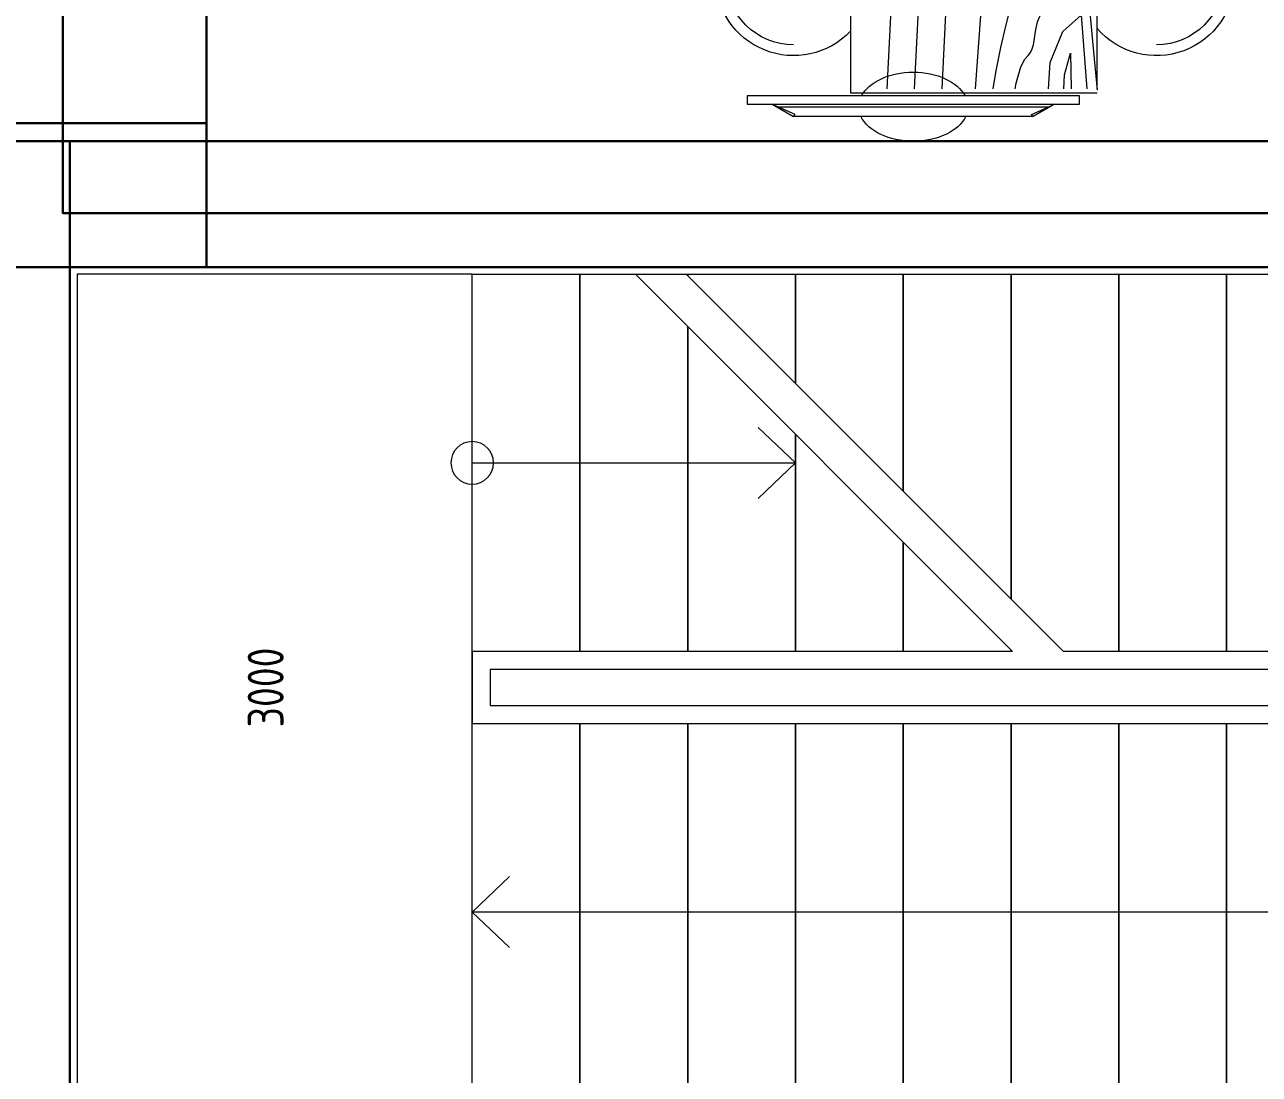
# Model space of a CAD drawing. Header units: millimetres. Extents: x 0 to 145404, y 0 to 194550.
# Drawn here: x 75770 to 79207, y 81850 to 84771 of the extents above; entities that cross this region are included whole.
import ezdxf

# ---------------------------------------------------------------- set-up
doc = ezdxf.new("R2010")
doc.units = ezdxf.units.MM
doc.linetypes.add('ELGO_LTYPE0', pattern=[0])
doc.linetypes.add('HIDDEN2', pattern=[0.1875, 0.125, -0.0625])
for name, color, linetype, lineweight in [('АР - Лестница', 152, 'Continuous', 9), ('АР - Лестницы', 46, 'Continuous', 15), ('АР - Монолит', 56, 'Continuous', 30), ('АР - Наружная стена', 144, 'Continuous', 30), ('АР - утеплитель', 40, 'Continuous', 30)]:
    doc.layers.add(name, color=color, linetype=linetype, lineweight=lineweight)
doc.layers.add('АР - мебель', color=7, linetype='Continuous', lineweight=9, true_color=0x787878)
doc.styles.add('ГОСТ 2.304', font='CS_Gost2304.shx')

# ---------------------------------------------------------------- blocks, each defined once
blk = doc.blocks.new('*U47')
at = {"layer": 'АР - Лестницы'}
for points in [[(900, 0), (795.8, 98.8)], [(0, 0), (900, 0)], [(900, 0), (795.8, -98.8)]]:
    blk.add_lwpolyline(points, dxfattribs=at)
blk.add_circle((0, 0), 59.2, dxfattribs=at)
blk = doc.blocks.new('*U46')
at = {"layer": 'АР - Лестницы'}
for points in [[(2700, 0), (2595.8, 98.8)], [(0, 0), (2700, 0)], [(2700, 0), (2595.8, -98.8)]]:
    blk.add_lwpolyline(points, dxfattribs=at)
blk.add_circle((0, 0), 59.2, dxfattribs=at)
blk = doc.blocks.new('Лестница 3000')
at = {"layer": 'АР - Лестница', "ltscale": 100}
for p, q in [((1270, 2315.7), (2320, 3365.7)), ((1270, 2174.3), (2320, 3224.3))]:
    blk.add_line(p, q, dxfattribs=at)
at = {"layer": 'АР - Лестница', "linetype": 'HIDDEN2', "ltscale": 100}
blk.add_lwpolyline([(0, 4940), (2340, 4940), (2340, 0), (0, 0)], close=True, dxfattribs=at)
at = {"layer": 'АР - Лестница', "ltscale": 100}
for points in [[(20, 3820), (2320, 3820), (2320, 4920), (20, 4920)], [(20, 3820), (1070, 3820), (1070, 3520), (20, 3520)], [(1270, 3820), (2320, 3820), (2320, 3520), (1270, 3520)], [(1120, 1170), (1220, 1170), (1220, 3770), (1120, 3770)], [(20, 3520), (1070, 3520), (1070, 3220), (20, 3220)], [(20, 3220), (1070, 3220), (1070, 2920), (20, 2920)], [(20, 2920), (1070, 2920), (1070, 2620), (20, 2620)], [(20, 2620), (1070, 2620), (1070, 2320), (20, 2320)], [(20, 2320), (1070, 2320), (1070, 2020), (20, 2020)], [(20, 2020), (1070, 2020), (1070, 1720), (20, 1720)], [(1270, 2020), (2320, 2020), (2320, 1720), (1270, 1720)], [(20, 1720), (1070, 1720), (1070, 1420), (20, 1420)], [(1270, 1720), (2320, 1720), (2320, 1420), (1270, 1420)]]:
    blk.add_lwpolyline(points, close=True, dxfattribs=at)
for points in [[(1270, 2315.7), (1270, 3820), (1070, 3820), (1070, 1120), (1270, 1120), (1270, 2174.3)], [(2174.3, 3220), (1270, 3220), (1270, 3520), (2320, 3520), (2320, 3220), (2315.7, 3220)], [(1874.3, 2920), (1270, 2920), (1270, 3220), (2174.3, 3220)], [(2315.7, 3220), (2320, 3220), (2320, 2920), (2015.7, 2920)], [(1574.3, 2620), (1270, 2620), (1270, 2920), (1874.3, 2920)], [(2015.7, 2920), (2320, 2920), (2320, 2620), (1715.7, 2620)], [(1274.3, 2320), (1270, 2320), (1270, 2620), (1574.3, 2620)], [(1715.7, 2620), (2320, 2620), (2320, 2320), (1415.7, 2320)], [(1415.7, 2320), (2320, 2320), (2320, 2020), (1270, 2020), (1270, 2174.3)], [(1270, 2315.7), (1270, 2320), (1274.3, 2320)]]:
    blk.add_lwpolyline(points, dxfattribs=at)
at = {"layer": 'АР - Лестница', "xscale": -1}
for name, p, rotation in [('*U47', (1795, 3820), 89.99999999999993), ('*U46', (545, 1120), 270)]:
    blk.add_blockref(name, p, dxfattribs=dict(at, rotation=rotation))
at = {"layer": 'АР - Лестница', "ltscale": 100, "insert": (1170, 4395), "char_height": 100, "width": 674.876, "attachment_point": 5, "style": 'ГОСТ 2.304'}
blk.add_mtext('3000', dxfattribs=at)
blk = doc.blocks.new('Лестничная клетка Н1 9000 тип 12')
at = {"layer": 'АР - Монолит'}
blk.add_lwpolyline([(740, -9200), (740, -9000), (6030, -9000), (6030, -9200)], close=True, dxfattribs=at)
at = {"layer": 'АР - Наружная стена'}
blk.add_lwpolyline([(6030, -5710), (6030, -9200), (6380, -9200), (6380, -5710)], close=True, dxfattribs=at)
at = {"layer": 'АР - утеплитель'}
blk.add_lwpolyline([(940, -9000), (940, -8850), (6030, -8850), (6030, -9000)], close=True, dxfattribs=at)
at = {"layer": 'АР - Лестница', "rotation": 270}
blk.add_blockref('Лестница 3000', (1090, -6510), dxfattribs=at)
blk = doc.blocks.new('*U241')
at = {"color": 0, "linetype": 'ELGO_LTYPE0'}
for p, q in [((-126.3, -578.5), (-126.3, 578.5)), ((-126.3, 578.5), (-103.1, 578.5)), ((-103.1, 578.5), (-103.1, -578.5)), ((-103.1, 491.5), (-68.5, 417.2)), ((-103.1, 489.1), (-96.1, 471.8)), ((-96.1, 471.8), (-96.1, -471.8)), ((-74.4, 410.8), (-96.1, 471.8)), ((-68.5, 417.2), (-74.4, 410.8)), ((-68.5, -417.2), (-68.5, 417.2)), ((-74.4, -410.8), (-96.1, -471.8)), ((-68.5, -417.2), (-74.4, -410.8)), ((-103.1, -491.5), (-68.5, -417.2)), ((-96.1, -471.8), (-103.1, -489.1)), ((-103.1, -578.5), (-126.3, -578.5))]:
    blk.add_line(p, q, dxfattribs=at)
for start_param, end_param in [(0.31972, 2.821873), (3.433141, 5.991637)]:
    blk.add_ellipse((-96.1, 0), major_axis=(0, 189.6), ratio=0.506784, start_param=start_param, end_param=end_param, dxfattribs=at)
blk = doc.blocks.new('ОГ73_на5персон_стол1245х685')
for p, q in [((-623.4, 0), (623.4, 0)), ((623.4, 0), (623.4, -686.7)), ((611.5, -686.7), (-623.4, -686.7))]:
    blk.add_line(p, q)
for points in [[(-641, -247.6), (-544.1, -144.5), (-375.8, -79.3), (-161.9, 0)], [(-637.5, -167.6), (-480, 0)], [(-623.4, -76.3), (-551.7, 0)], [(-642.4, -325.5), (-544.1, -220.8), (-454.9, -155.6), (-381.8, -101.3), (-148.4, -101.3), (79.6, -128.4), (611.5, -101.7)], [(-641.9, -401.2), (-544.1, -297.1), (-448.3, -231.9), (-381.8, -177.6), (-148.4, -177.6), (79.6, -204.7), (611.5, -178)], [(-639.6, -475.1), (-544.1, -373.4), (-450.5, -308.2), (-381.8, -253.9), (-148.4, -253.9), (79.6, -281), (611.5, -254.3)], [(-636.3, -537.6), (-393.5, -471.9), (-331.8, -476.1), (-120.1, -454.3), (37.3, -389.1), (611.5, -347.9)], [(611.5, -397.2), (566.5, -404.8), (497, -419.1), (437.5, -433.1), (380, -447.3), (316.4, -462.2), (239, -478.6), (139.9, -497.4), (11.2, -519.3), (-154.9, -545.1), (-366.3, -575.5), (-630.8, -611.4)], [(611.5, -459.1), (596.2, -461.8), (550.2, -474.8), (528.9, -486), (519.4, -494.9), (510.6, -501.6), (500.5, -506.3), (489.4, -509.5), (477.5, -511.8), (464.9, -513.7), (451.9, -515.6), (438.7, -518), (425.4, -521.5), (412.3, -526.5), (399.4, -532.7), (387, -540.1), (375.2, -548.4), (364.1, -557.3), (353.7, -566.7), (344.3, -576.3), (336, -585.9), (328.9, -595.3), (322.6, -604.3), (316.9, -612.9), (311.5, -620.8), (306.1, -628.1), (300.3, -634.4), (293.8, -639.8), (286.3, -644.1), (278.5, -647.3), (274.5, -649.9), (279.3, -652.4), (298.2, -655.6), (336.1, -660), (398.2, -666.3), (489.7, -674.9), (615.5, -686.7)], [(611.5, -552), (538.5, -556.7), (452.3, -591.2), (406.4, -642.9), (611.5, -658.6)], [(611.5, -594.6), (572.9, -595.9), (512.6, -613.2), (611.5, -614.5)]]:
    blk.add_lwpolyline(points)
blk.add_lwpolyline([(-440.4, -390.3), (-348.1, -335.9), (-212.4, -314.2), (-114.7, -330.5), (-38.7, -363.1), (-131, -390.3), (-293.8, -422.9)], close=True)
blk.add_lwpolyline([(-519, -686.7, 0.011376), (-404.4, -659.9, 0.016637), (-327.1, -637.1, 0.004562), (-267.2, -616.7, -0.004114), (-200.8, -594, -0.052088), (102.6, -527.2, -0.099515), (265.7, -541.2, -0.590932), (275.9, -587, -0.103124), (100.7, -686.7)], format="xyb")
for centre, radius, start, end in [((-363.4, 157.9), 218.2, 313.6617, 226.3383), ((-363.4, 157.9), 188.2, 0, 180), ((301.2, 157.9), 218.2, 313.6617, 226.3383), ((301.2, 157.9), 188.2, 0, 180), ((2457.2, -343.3), 3099.7, 173.6403, 186.3597), ((-791, -308.7), 218.2, 44.9911, 313.786), ((-791, -308.7), 188.2, 90, 270), ((-363.4, -852.1), 218.2, 130.7329, 49.2671), ((301.2, -852.1), 218.2, 130.7329, 49.2671), ((-363.4, -852.1), 188.2, 180, 0), ((301.2, -852.1), 188.2, 180, 0)]:
    blk.add_arc(centre, radius, start, end)
blk = doc.blocks.new('Квартира 1К 6300 тип 40')
at = {"layer": 'АР - Монолит'}
blk.add_lwpolyline([(740, -6500), (740, -6300), (5650, -6300), (5650, -6500)], close=True, dxfattribs=at)
at = {"layer": 'АР - Наружная стена'}
for points in [[(6050, -3210), (6050, -6500), (5650, -6500), (5650, -3210)], [(6380, -6250), (5650, -6250), (5650, -6650), (6380, -6650)]]:
    blk.add_lwpolyline(points, close=True, dxfattribs=at)
at = {"layer": 'АР - мебель', "rotation": 270}
blk.add_blockref('ОГ73_на5персон_стол1245х685', (3857.3, -5542.2), dxfattribs=at)
at = {"layer": 'АР - мебель', "yscale": 0.8000000000000003, "rotation": 270}
blk.add_blockref('*U241', (3682, -6300), dxfattribs=at)
blk = doc.blocks.new('V_Section_3')
blk.add_blockref('Квартира 1К 6300 тип 40', (8950, -12600))
at = {"xscale": -1, "rotation": 180}
blk.add_blockref('Лестничная клетка Н1 9000 тип 12', (8950, -28100), dxfattribs=at)

msp = doc.modelspace()

# ---------------------------------------------------------------- block references
at = {"xscale": -1}
msp.add_blockref('V_Section_3', (90875.5, 103346.1, 0), dxfattribs=at)

doc.saveas('drawing.dxf')
